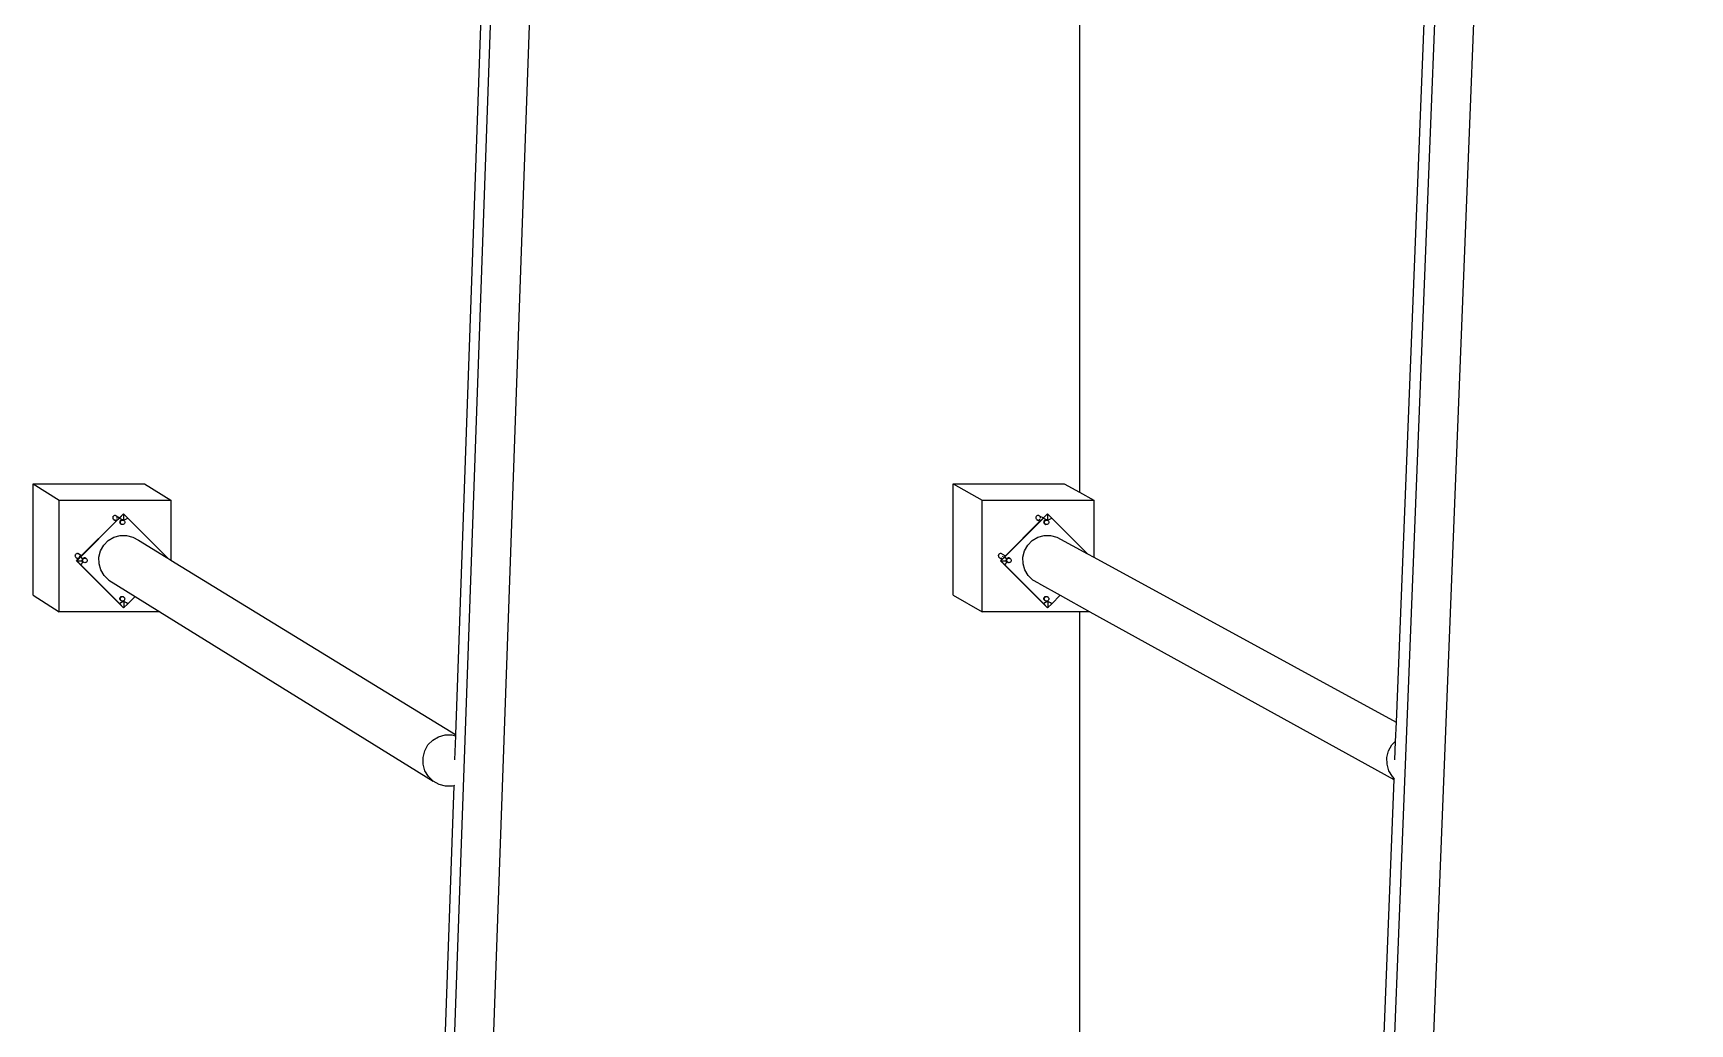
# Model space of a CAD drawing. Extents: x -1616 to 1629, y -1713 to 1708.
# Drawn here: x 1332.1 to 1629.2, y -913.7 to -736.2 of the extents above; entities that cross this region are included whole.
import ezdxf

# ---------------------------------------------------------------- set-up
doc = ezdxf.new("R2010")
doc.units = 0
doc.header["$MEASUREMENT"] = 0
doc.layers.get('0').update_dxf_attribs({"linetype": 'CONTINUOUS'})

msp = doc.modelspace()

# ---------------------------------------------------------------- linework, layer by layer
for p, q in [((1387.59, -1485.48), (1448.56, 240.58)), ((1553.74, -1485.48), (1622.01, 240.58)), ((1577.43, -1061.96), (1629.18, 240.58)), ((1408.12, -1100.59), (1452.8, 158.03)), ((1519.72, -644.16), (1519.72, -818.42)), ((1414.6, -670.32), (1407.84, -861.83)), ((1584.02, -669.14), (1576.5, -859.64)), ((1332.11, -816.96), (1352.06, -816.96)), ((1332.11, -836.9), (1332.11, -816.96)), ((1332.11, -816.96), (1336.79, -819.83)), ((1336.79, -819.83), (1356.8, -819.83)), ((1336.79, -839.84), (1336.79, -819.83)), ((1352.06, -816.96), (1356.8, -819.83)), ((1356.8, -819.83), (1356.8, -830.59)), ((1497.06, -816.96), (1517, -816.96)), ((1497.06, -836.9), (1497.06, -816.96)), ((1497.06, -816.96), (1502.31, -819.83)), ((1502.31, -819.83), (1522.33, -819.83)), ((1502.31, -839.84), (1502.31, -819.83)), ((1517, -816.96), (1519.72, -818.42)), ((1519.72, -818.42), (1522.33, -819.83)), ((1522.33, -819.83), (1522.33, -830.1)), ((1346.43, -822.79), (1346.39, -822.89)), ((1346.43, -822.79), (1346.5, -822.7)), ((1346.59, -822.64), (1346.5, -822.7)), ((1346.69, -822.6), (1346.59, -822.64)), ((1346.8, -822.58), (1346.69, -822.6)), ((1346.9, -822.6), (1346.8, -822.58)), ((1347, -822.64), (1346.9, -822.6)), ((1347.09, -822.7), (1347, -822.64)), ((1347, -822.64), (1347.61, -823.01)), ((1347.16, -822.79), (1347.09, -822.7)), ((1347.2, -822.89), (1347.16, -822.79)), ((1347.61, -823.01), (1348.31, -822.31)), ((1347.64, -823.03), (1348.33, -822.33)), ((1348.31, -822.31), (1348.33, -822.33)), ((1348.31, -822.31), (1348.34, -822.33)), ((1348.33, -822.33), (1348.34, -822.33)), ((1348.34, -822.33), (1349.08, -823.07)), ((1348.34, -822.33), (1348.34, -823.37)), ((1511.96, -822.79), (1511.92, -822.89)), ((1511.96, -822.79), (1512.03, -822.7)), ((1512.11, -822.64), (1512.03, -822.7)), ((1512.21, -822.6), (1512.11, -822.64)), ((1512.32, -822.58), (1512.21, -822.6)), ((1512.43, -822.6), (1512.32, -822.58)), ((1512.53, -822.64), (1512.43, -822.6)), ((1512.62, -822.7), (1512.53, -822.64)), ((1512.53, -822.64), (1513.26, -823.03)), ((1512.68, -822.79), (1512.62, -822.7)), ((1512.72, -822.89), (1512.68, -822.79)), ((1513.26, -823.03), (1513.99, -822.31)), ((1513.29, -823.05), (1514.01, -822.33)), ((1513.99, -822.31), (1514.01, -822.33)), ((1513.99, -822.31), (1514.02, -822.33)), ((1514.01, -822.33), (1514.02, -822.33)), ((1514.02, -822.33), (1514.76, -823.07)), ((1514.02, -822.33), (1514.02, -823.37)), ((1340.81, -829.8), (1347, -823.61)), ((1340.85, -829.82), (1347.03, -823.63)), ((1346.39, -822.89), (1346.38, -823)), ((1346.38, -823), (1346.39, -823.11)), ((1346.39, -823.11), (1346.43, -823.21)), ((1346.43, -823.21), (1346.5, -823.29)), ((1346.5, -823.29), (1346.59, -823.36)), ((1346.59, -823.36), (1346.69, -823.4)), ((1346.59, -823.36), (1347, -823.61)), ((1346.69, -823.4), (1346.77, -823.41)), ((1346.88, -823.4), (1346.9, -823.4)), ((1346.9, -823.4), (1347, -823.36)), ((1347, -823.61), (1347.57, -823.05)), ((1347, -823.36), (1347.07, -823.3)), ((1347, -823.61), (1347.03, -823.63)), ((1347.03, -823.63), (1347.6, -823.07)), ((1347.19, -823.12), (1347.2, -823.11)), ((1347.21, -823), (1347.2, -822.89)), ((1347.2, -823.11), (1347.21, -823)), ((1347.57, -823.05), (1347.61, -823.01)), ((1347.57, -823.05), (1347.6, -823.07)), ((1347.57, -823.05), (1347.6, -823.07)), ((1347.6, -823.07), (1347.64, -823.03)), ((1347.6, -823.07), (1347.82, -823.23)), ((1347.6, -823.07), (1347.6, -823.07)), ((1347.61, -823.01), (1347.64, -823.03)), ((1347.67, -823.67), (1347.65, -823.78)), ((1347.65, -823.78), (1347.67, -823.88)), ((1347.68, -823.68), (1347.66, -823.79)), ((1347.66, -823.79), (1347.68, -823.89)), ((1347.71, -823.57), (1347.67, -823.67)), ((1347.67, -823.88), (1347.71, -823.98)), ((1347.72, -823.58), (1347.68, -823.68)), ((1347.68, -823.79), (1347.69, -823.68)), ((1347.69, -823.89), (1347.68, -823.79)), ((1347.68, -823.89), (1347.72, -823.99)), ((1347.69, -823.68), (1347.73, -823.59)), ((1347.73, -823.99), (1347.69, -823.89)), ((1347.77, -823.48), (1347.71, -823.57)), ((1347.71, -823.98), (1347.77, -824.07)), ((1347.78, -823.49), (1347.72, -823.58)), ((1347.72, -823.99), (1347.78, -824.07)), ((1347.73, -823.59), (1347.79, -823.5)), ((1347.79, -824.06), (1347.73, -823.99)), ((1347.74, -823.83), (1347.76, -823.72)), ((1347.76, -823.93), (1347.74, -823.83)), ((1347.76, -823.72), (1347.8, -823.63)), ((1347.8, -824.03), (1347.76, -823.93)), ((1347.86, -823.42), (1347.77, -823.48)), ((1347.79, -824.06), (1347.77, -824.07)), ((1347.78, -824.07), (1347.78, -824.07)), ((1347.78, -824.07), (1347.78, -824.08)), ((1347.78, -824.08), (1347.87, -824.15)), ((1347.79, -823.5), (1347.88, -823.44)), ((1347.79, -823.5), (1347.85, -823.56)), ((1347.79, -824.06), (1347.81, -824.04)), ((1347.79, -824.07), (1347.79, -824.06)), ((1347.88, -824.13), (1347.79, -824.07)), ((1347.8, -823.63), (1347.85, -823.56)), ((1347.81, -824.04), (1347.8, -824.03)), ((1347.86, -824.11), (1347.81, -824.04)), ((1347.82, -823.23), (1348.07, -823.34)), ((1347.85, -823.56), (1347.86, -823.54)), ((1347.96, -823.37), (1347.86, -823.42)), ((1347.86, -823.54), (1347.94, -823.48)), ((1347.91, -824.15), (1347.86, -824.11)), ((1347.87, -824.15), (1347.97, -824.19)), ((1347.88, -823.44), (1347.97, -823.4)), ((1347.88, -824.13), (1347.94, -824.17)), ((1347.91, -824.15), (1347.88, -824.13)), ((1347.94, -824.17), (1347.91, -824.15)), ((1347.94, -823.48), (1348.04, -823.44)), ((1348.04, -824.21), (1347.94, -824.17)), ((1348.07, -823.36), (1347.96, -823.37)), ((1347.97, -823.4), (1348.08, -823.38)), ((1347.97, -824.19), (1347.98, -824.19)), ((1348.04, -823.44), (1348.14, -823.42)), ((1348.14, -824.23), (1348.04, -824.21)), ((1348.07, -823.34), (1348.34, -823.37)), ((1348.18, -823.37), (1348.07, -823.36)), ((1348.08, -823.38), (1348.18, -823.4)), ((1348.14, -823.42), (1348.25, -823.44)), ((1348.25, -824.21), (1348.14, -824.23)), ((1348.28, -823.42), (1348.18, -823.37)), ((1348.18, -823.4), (1348.28, -823.44)), ((1348.25, -823.44), (1348.32, -823.47)), ((1348.35, -824.17), (1348.25, -824.21)), ((1348.36, -823.48), (1348.28, -823.42)), ((1348.28, -823.44), (1348.32, -823.47)), ((1348.28, -823.44), (1348.35, -823.48)), ((1348.32, -823.47), (1348.35, -823.48)), ((1348.34, -823.37), (1348.61, -823.34)), ((1348.35, -823.48), (1348.38, -823.51)), ((1348.43, -824.11), (1348.35, -824.17)), ((1348.38, -823.51), (1348.36, -823.48)), ((1348.39, -823.51), (1348.37, -823.49)), ((1348.38, -823.51), (1348.43, -823.54)), ((1348.43, -823.54), (1348.49, -823.63)), ((1348.49, -824.03), (1348.43, -824.11)), ((1348.49, -823.63), (1348.53, -823.72)), ((1348.53, -823.93), (1348.49, -824.03)), ((1348.53, -823.72), (1348.55, -823.83)), ((1348.55, -823.83), (1348.53, -823.93)), ((1348.61, -823.34), (1348.86, -823.23)), ((1348.86, -823.23), (1349.08, -823.07)), ((1349.08, -823.07), (1356.01, -830)), ((1506.46, -829.83), (1512.65, -823.65)), ((1506.5, -829.85), (1512.68, -823.67)), ((1511.92, -822.89), (1511.91, -823)), ((1511.91, -823), (1511.92, -823.11)), ((1511.92, -823.11), (1511.96, -823.21)), ((1511.96, -823.21), (1512.03, -823.29)), ((1512.03, -823.29), (1512.11, -823.36)), ((1512.11, -823.36), (1512.21, -823.4)), ((1512.11, -823.36), (1512.65, -823.65)), ((1512.21, -823.4), (1512.32, -823.41)), ((1512.32, -823.41), (1512.34, -823.41)), ((1512.45, -823.39), (1512.53, -823.36)), ((1512.53, -823.36), (1512.62, -823.29)), ((1512.62, -823.29), (1512.63, -823.28)), ((1512.65, -823.65), (1513.25, -823.05)), ((1512.65, -823.65), (1512.68, -823.67)), ((1512.68, -823.67), (1513.28, -823.07)), ((1512.74, -823), (1512.72, -822.89)), ((1512.73, -823.08), (1512.74, -823)), ((1513.25, -823.05), (1513.26, -823.03)), ((1513.25, -823.05), (1513.28, -823.07)), ((1513.25, -823.05), (1513.28, -823.07)), ((1513.26, -823.03), (1513.29, -823.05)), ((1513.28, -823.07), (1513.29, -823.05)), ((1513.28, -823.07), (1513.5, -823.23)), ((1513.28, -823.07), (1513.28, -823.07)), ((1513.35, -823.67), (1513.34, -823.78)), ((1513.34, -823.78), (1513.35, -823.88)), ((1513.39, -823.57), (1513.35, -823.67)), ((1513.36, -823.68), (1513.35, -823.79)), ((1513.35, -823.79), (1513.36, -823.89)), ((1513.35, -823.88), (1513.39, -823.98)), ((1513.4, -823.58), (1513.36, -823.68)), ((1513.36, -823.79), (1513.37, -823.68)), ((1513.37, -823.89), (1513.36, -823.79)), ((1513.36, -823.89), (1513.4, -823.99)), ((1513.37, -823.68), (1513.41, -823.59)), ((1513.41, -823.99), (1513.37, -823.89)), ((1513.46, -823.48), (1513.39, -823.57)), ((1513.39, -823.98), (1513.46, -824.07)), ((1513.47, -823.49), (1513.4, -823.58)), ((1513.4, -823.99), (1513.46, -824.07)), ((1513.41, -823.59), (1513.48, -823.5)), ((1513.47, -824.06), (1513.41, -823.99)), ((1513.43, -823.83), (1513.45, -823.72)), ((1513.45, -823.93), (1513.43, -823.83)), ((1513.45, -823.72), (1513.49, -823.63)), ((1513.49, -824.03), (1513.45, -823.93)), ((1513.54, -823.42), (1513.46, -823.48)), ((1513.47, -824.06), (1513.46, -824.07)), ((1513.46, -824.07), (1513.46, -824.07)), ((1513.46, -824.07), (1513.47, -824.08)), ((1513.47, -824.06), (1513.49, -824.03)), ((1513.48, -824.07), (1513.47, -824.06)), ((1513.47, -824.08), (1513.55, -824.15)), ((1513.48, -823.5), (1513.56, -823.44)), ((1513.48, -823.5), (1513.54, -823.56)), ((1513.56, -824.13), (1513.48, -824.07)), ((1513.49, -823.63), (1513.54, -823.56)), ((1513.55, -824.11), (1513.49, -824.03)), ((1513.49, -824.03), (1513.49, -824.03)), ((1513.5, -823.23), (1513.75, -823.34)), ((1513.64, -823.37), (1513.54, -823.42)), ((1513.54, -823.56), (1513.55, -823.54)), ((1513.55, -823.54), (1513.63, -823.48)), ((1513.61, -824.15), (1513.55, -824.11)), ((1513.55, -824.15), (1513.65, -824.19)), ((1513.56, -823.44), (1513.66, -823.4)), ((1513.56, -824.13), (1513.63, -824.17)), ((1513.61, -824.15), (1513.56, -824.13)), ((1513.63, -824.17), (1513.61, -824.15)), ((1513.63, -823.48), (1513.73, -823.44)), ((1513.73, -824.21), (1513.63, -824.17)), ((1513.75, -823.36), (1513.64, -823.37)), ((1513.65, -824.19), (1513.67, -824.19)), ((1513.66, -823.4), (1513.76, -823.38)), ((1513.73, -823.44), (1513.84, -823.42)), ((1513.84, -824.23), (1513.73, -824.21)), ((1513.75, -823.34), (1514.02, -823.37)), ((1513.86, -823.37), (1513.75, -823.36)), ((1513.76, -823.38), (1513.87, -823.4)), ((1513.84, -823.42), (1513.94, -823.44)), ((1513.94, -824.21), (1513.84, -824.23)), ((1513.96, -823.42), (1513.86, -823.37)), ((1513.87, -823.4), (1513.96, -823.44)), ((1513.94, -823.44), (1513.99, -823.46)), ((1514.04, -824.17), (1513.94, -824.21)), ((1514.05, -823.48), (1513.96, -823.42)), ((1513.96, -823.44), (1513.99, -823.46)), ((1513.96, -823.44), (1514.04, -823.48)), ((1513.99, -823.46), (1514.04, -823.48)), ((1514.02, -823.37), (1514.29, -823.34)), ((1514.04, -823.48), (1514.05, -823.49)), ((1514.12, -824.11), (1514.04, -824.17)), ((1514.05, -823.49), (1514.05, -823.48)), ((1514.05, -823.49), (1514.12, -823.54)), ((1514.06, -823.49), (1514.06, -823.49)), ((1514.12, -823.54), (1514.18, -823.63)), ((1514.18, -824.03), (1514.12, -824.11)), ((1514.18, -823.63), (1514.22, -823.72)), ((1514.22, -823.93), (1514.18, -824.03)), ((1514.22, -823.72), (1514.24, -823.83)), ((1514.24, -823.83), (1514.22, -823.93)), ((1514.29, -823.34), (1514.55, -823.23)), ((1514.55, -823.23), (1514.76, -823.07)), ((1514.76, -823.07), (1521.16, -829.46)), ((1344.21, -828.95), (1344.77, -827.94)), ((1344.77, -827.94), (1345.59, -827.11)), ((1345.59, -827.11), (1346.59, -826.51)), ((1346.59, -826.51), (1347.7, -826.2)), ((1347.7, -826.2), (1348.87, -826.18)), ((1348.87, -826.18), (1349.99, -826.47)), ((1349.99, -826.47), (1351.01, -827.04)), ((1351.01, -827.04), (1355.95, -830.07)), ((1509.89, -828.95), (1510.46, -827.94)), ((1510.46, -827.94), (1511.27, -827.11)), ((1511.27, -827.11), (1512.27, -826.51)), ((1512.27, -826.51), (1513.39, -826.2)), ((1513.39, -826.2), (1514.55, -826.18)), ((1514.55, -826.18), (1515.67, -826.47)), ((1515.67, -826.47), (1521.16, -829.46)), ((1339.67, -829.72), (1339.66, -829.83)), ((1339.66, -829.83), (1339.67, -829.94)), ((1339.67, -829.72), (1339.72, -829.62)), ((1339.67, -829.94), (1339.72, -830.04)), ((1339.78, -829.54), (1339.72, -829.62)), ((1339.72, -830.04), (1339.78, -830.13)), ((1339.87, -829.47), (1339.78, -829.54)), ((1339.78, -830.13), (1339.87, -830.19)), ((1339.97, -829.43), (1339.87, -829.47)), ((1339.87, -830.19), (1339.97, -830.23)), ((1339.87, -830.19), (1340.21, -830.4)), ((1339.9, -830.72), (1340.21, -830.4)), ((1340.64, -831.46), (1339.9, -830.72)), ((1339.9, -830.72), (1339.93, -830.74)), ((1339.93, -830.74), (1340.24, -830.42)), ((1340.67, -831.48), (1339.93, -830.74)), ((1339.93, -830.74), (1340.93, -830.74)), ((1340.08, -829.42), (1339.97, -829.43)), ((1339.97, -830.23), (1340.08, -830.25)), ((1340.08, -829.42), (1340.18, -829.43)), ((1340.08, -830.25), (1340.18, -830.23)), ((1340.28, -829.47), (1340.18, -829.43)), ((1340.18, -830.23), (1340.26, -830.2)), ((1340.21, -830.4), (1340.64, -829.98)), ((1340.21, -830.4), (1340.24, -830.42)), ((1340.24, -830.42), (1340.66, -830)), ((1340.37, -829.54), (1340.28, -829.47)), ((1340.28, -829.47), (1340.81, -829.8)), ((1340.38, -829.55), (1340.37, -829.54)), ((1340.42, -830.06), (1340.44, -830.04)), ((1340.44, -830.04), (1340.48, -829.94)), ((1340.48, -829.94), (1340.49, -829.86)), ((1340.64, -829.98), (1340.81, -829.8)), ((1340.66, -830), (1340.64, -829.98)), ((1340.64, -829.98), (1340.67, -830)), ((1340.64, -831.46), (1340.67, -831.48)), ((1347.57, -838.39), (1340.64, -831.46)), ((1340.66, -830), (1340.67, -830)), ((1340.67, -830), (1340.85, -829.82)), ((1340.84, -830.21), (1340.67, -830)), ((1340.67, -831.48), (1340.84, -831.26)), ((1347.6, -838.41), (1340.67, -831.48)), ((1340.81, -829.8), (1340.85, -829.82)), ((1340.94, -830.47), (1340.84, -830.21)), ((1340.84, -831.26), (1340.94, -831.01)), ((1340.93, -830.51), (1340.91, -830.61)), ((1340.91, -830.61), (1340.93, -830.72)), ((1340.97, -830.4), (1340.93, -830.51)), ((1340.93, -830.62), (1340.94, -830.51)), ((1340.94, -830.72), (1340.93, -830.62)), ((1340.93, -830.72), (1340.93, -830.74)), ((1340.93, -830.74), (1340.95, -830.74)), ((1340.93, -830.74), (1340.97, -830.82)), ((1340.95, -830.5), (1340.94, -830.47)), ((1340.95, -830.5), (1340.94, -830.51)), ((1340.94, -830.72), (1340.94, -830.72)), ((1340.94, -830.72), (1340.97, -830.79)), ((1340.94, -830.72), (1340.97, -830.79)), ((1340.94, -831.01), (1340.97, -830.79)), ((1340.98, -830.41), (1340.95, -830.5)), ((1340.98, -830.74), (1340.95, -830.5)), ((1340.95, -830.74), (1340.95, -830.74)), ((1340.95, -830.74), (1340.97, -830.74)), ((1341.03, -830.32), (1340.97, -830.4)), ((1340.97, -830.79), (1340.98, -830.74)), ((1340.97, -830.79), (1340.98, -830.82)), ((1340.98, -830.81), (1340.97, -830.79)), ((1340.97, -830.79), (1340.97, -830.79)), ((1340.97, -830.82), (1341.03, -830.9)), ((1340.98, -830.41), (1341.04, -830.33)), ((1341.04, -830.89), (1340.98, -830.81)), ((1340.98, -830.82), (1341.05, -830.91)), ((1340.99, -830.65), (1341.01, -830.55)), ((1341.01, -830.76), (1340.99, -830.65)), ((1341.01, -830.55), (1341.05, -830.45)), ((1341.05, -830.85), (1341.01, -830.76)), ((1341.03, -830.9), (1341.03, -830.91)), ((1341.03, -830.9), (1341.03, -830.9)), ((1341.03, -830.91), (1341.12, -830.97)), ((1341.04, -830.33), (1341.13, -830.26)), ((1341.05, -830.32), (1341.04, -830.33)), ((1341.04, -830.33), (1341.1, -830.38)), ((1341.04, -830.89), (1341.06, -830.87)), ((1341.04, -830.9), (1341.04, -830.89)), ((1341.13, -830.96), (1341.04, -830.9)), ((1341.13, -830.26), (1341.05, -830.32)), ((1341.05, -830.45), (1341.1, -830.38)), ((1341.06, -830.87), (1341.05, -830.85)), ((1341.05, -830.91), (1341.13, -830.98)), ((1341.11, -830.94), (1341.06, -830.87)), ((1341.1, -830.38), (1341.11, -830.37)), ((1341.11, -830.37), (1341.19, -830.31)), ((1341.16, -830.97), (1341.11, -830.94)), ((1341.12, -830.97), (1341.22, -831.02)), ((1341.24, -830.21), (1341.13, -830.26)), ((1341.13, -830.26), (1341.23, -830.22)), ((1341.13, -830.96), (1341.19, -831)), ((1341.16, -830.97), (1341.13, -830.96)), ((1341.13, -830.98), (1341.19, -831)), ((1341.19, -831), (1341.16, -830.97)), ((1341.19, -830.31), (1341.29, -830.27)), ((1341.29, -831.04), (1341.19, -831)), ((1341.22, -831.02), (1341.23, -831.02)), ((1341.23, -830.22), (1341.33, -830.21)), ((1341.34, -830.2), (1341.24, -830.21)), ((1341.29, -830.27), (1341.39, -830.25)), ((1341.39, -831.06), (1341.29, -831.04)), ((1341.33, -830.21), (1341.43, -830.22)), ((1341.45, -830.21), (1341.34, -830.2)), ((1341.39, -830.25), (1341.5, -830.27)), ((1341.5, -831.04), (1341.39, -831.06)), ((1341.43, -830.22), (1341.53, -830.26)), ((1341.55, -830.26), (1341.45, -830.21)), ((1341.5, -830.27), (1341.57, -830.29)), ((1341.6, -831), (1341.5, -831.04)), ((1341.53, -830.26), (1341.57, -830.29)), ((1341.53, -830.26), (1341.6, -830.31)), ((1341.64, -830.32), (1341.55, -830.26)), ((1341.57, -830.29), (1341.6, -830.31)), ((1341.6, -830.31), (1341.68, -830.37)), ((1341.68, -830.94), (1341.6, -831)), ((1341.64, -830.34), (1341.62, -830.32)), ((1341.68, -830.37), (1341.74, -830.45)), ((1341.74, -830.85), (1341.68, -830.94)), ((1341.74, -830.45), (1341.78, -830.55)), ((1341.78, -830.76), (1341.74, -830.85)), ((1341.78, -830.55), (1341.8, -830.65)), ((1341.8, -830.65), (1341.78, -830.76)), ((1343.92, -830.08), (1344.21, -828.95)), ((1343.93, -831.24), (1343.92, -830.08)), ((1344.25, -832.36), (1343.93, -831.24)), ((1356.01, -830), (1355.95, -830.07)), ((1355.95, -830.07), (1356.29, -830.27)), ((1356.01, -830), (1356.29, -830.27)), ((1356.29, -830.27), (1356.8, -830.59)), ((1356.8, -830.59), (1407.84, -861.83)), ((1505.19, -829.83), (1505.2, -829.72)), ((1505.19, -829.83), (1505.2, -829.94)), ((1505.24, -829.62), (1505.2, -829.72)), ((1505.2, -829.94), (1505.24, -830.04)), ((1505.31, -829.54), (1505.24, -829.62)), ((1505.24, -830.04), (1505.31, -830.13)), ((1505.39, -829.47), (1505.31, -829.54)), ((1505.31, -830.13), (1505.39, -830.19)), ((1505.49, -829.43), (1505.39, -829.47)), ((1505.39, -830.19), (1505.49, -830.23)), ((1505.39, -830.19), (1505.85, -830.44)), ((1505.6, -829.42), (1505.49, -829.43)), ((1505.49, -830.23), (1505.6, -830.25)), ((1505.57, -830.72), (1505.85, -830.44)), ((1506.32, -831.46), (1505.57, -830.72)), ((1505.57, -830.72), (1505.61, -830.74)), ((1505.71, -829.43), (1505.6, -829.42)), ((1505.6, -830.25), (1505.71, -830.23)), ((1505.61, -830.74), (1505.88, -830.46)), ((1506.35, -831.48), (1505.61, -830.74)), ((1505.61, -830.74), (1506.62, -830.74)), ((1505.81, -829.47), (1505.71, -829.43)), ((1505.71, -830.23), (1505.81, -830.19)), ((1505.87, -829.52), (1505.81, -829.47)), ((1505.81, -829.47), (1506.46, -829.83)), ((1505.81, -830.19), (1505.82, -830.18)), ((1505.85, -830.44), (1506.32, -829.98)), ((1505.85, -830.44), (1505.88, -830.46)), ((1505.88, -830.46), (1506.34, -830.01)), ((1505.97, -830.02), (1506, -829.94)), ((1506, -829.94), (1506.02, -829.83)), ((1506.02, -829.83), (1506.02, -829.81)), ((1506.32, -829.98), (1506.46, -829.83)), ((1506.34, -830.01), (1506.32, -829.98)), ((1506.32, -829.98), (1506.35, -830)), ((1506.32, -831.46), (1506.35, -831.48)), ((1513.25, -838.39), (1506.32, -831.46)), ((1506.34, -830.01), (1506.35, -830)), ((1506.35, -830), (1506.5, -829.85)), ((1506.52, -830.21), (1506.35, -830)), ((1506.35, -831.48), (1506.52, -831.26)), ((1513.28, -838.41), (1506.35, -831.48)), ((1506.46, -829.83), (1506.5, -829.85)), ((1506.62, -830.47), (1506.52, -830.21)), ((1506.52, -831.26), (1506.62, -831.01)), ((1506.61, -830.51), (1506.6, -830.61)), ((1506.6, -830.61), (1506.61, -830.72)), ((1506.65, -830.4), (1506.61, -830.51)), ((1506.61, -830.62), (1506.62, -830.51)), ((1506.62, -830.72), (1506.61, -830.62)), ((1506.61, -830.72), (1506.62, -830.74)), ((1506.63, -830.5), (1506.62, -830.47)), ((1506.63, -830.5), (1506.62, -830.51)), ((1506.62, -830.72), (1506.62, -830.72)), ((1506.62, -830.72), (1506.65, -830.79)), ((1506.62, -830.72), (1506.65, -830.79)), ((1506.62, -830.74), (1506.63, -830.74)), ((1506.62, -830.74), (1506.65, -830.82)), ((1506.62, -831.01), (1506.65, -830.79)), ((1506.67, -830.41), (1506.63, -830.5)), ((1506.66, -830.74), (1506.63, -830.5)), ((1506.63, -830.74), (1506.63, -830.74)), ((1506.63, -830.74), (1506.65, -830.74)), ((1506.72, -830.32), (1506.65, -830.4)), ((1506.65, -830.79), (1506.66, -830.74)), ((1506.65, -830.79), (1506.67, -830.82)), ((1506.66, -830.81), (1506.65, -830.79)), ((1506.65, -830.79), (1506.65, -830.79)), ((1506.65, -830.82), (1506.71, -830.9)), ((1506.72, -830.89), (1506.66, -830.81)), ((1506.67, -830.41), (1506.73, -830.33)), ((1506.67, -830.82), (1506.73, -830.91)), ((1506.68, -830.65), (1506.7, -830.55)), ((1506.7, -830.76), (1506.68, -830.65)), ((1506.7, -830.55), (1506.74, -830.45)), ((1506.74, -830.85), (1506.7, -830.76)), ((1506.71, -830.9), (1506.72, -830.91)), ((1506.71, -830.9), (1506.71, -830.9)), ((1506.72, -830.89), (1506.74, -830.86)), ((1506.73, -830.9), (1506.72, -830.89)), ((1506.72, -830.91), (1506.8, -830.97)), ((1506.82, -830.26), (1506.73, -830.32)), ((1506.73, -830.33), (1506.81, -830.26)), ((1506.73, -830.32), (1506.73, -830.33)), ((1506.73, -830.33), (1506.79, -830.39)), ((1506.81, -830.96), (1506.73, -830.9)), ((1506.73, -830.91), (1506.82, -830.98)), ((1506.74, -830.45), (1506.79, -830.39)), ((1506.74, -830.86), (1506.74, -830.85)), ((1506.8, -830.94), (1506.74, -830.86)), ((1506.79, -830.39), (1506.8, -830.37)), ((1506.8, -830.37), (1506.88, -830.31)), ((1506.86, -830.98), (1506.8, -830.94)), ((1506.8, -830.97), (1506.9, -831.02)), ((1506.81, -830.26), (1506.91, -830.22)), ((1506.81, -830.96), (1506.88, -831)), ((1506.86, -830.98), (1506.81, -830.96)), ((1506.92, -830.21), (1506.82, -830.26)), ((1506.92, -831.02), (1506.82, -830.98)), ((1506.88, -831), (1506.86, -830.98)), ((1506.88, -830.31), (1506.98, -830.27)), ((1506.93, -831.02), (1506.88, -831)), ((1506.9, -831.02), (1506.91, -831.02)), ((1506.91, -830.22), (1507.01, -830.21)), ((1506.91, -831.02), (1506.92, -831.02)), ((1507.03, -830.2), (1506.92, -830.21)), ((1506.92, -831.02), (1506.93, -831.02)), ((1506.98, -831.04), (1506.93, -831.02)), ((1506.98, -830.27), (1507.09, -830.25)), ((1507.09, -831.06), (1506.98, -831.04)), ((1507.01, -830.21), (1507.12, -830.22)), ((1507.13, -830.21), (1507.03, -830.2)), ((1507.09, -830.25), (1507.19, -830.27)), ((1507.19, -831.04), (1507.09, -831.06)), ((1507.12, -830.22), (1507.21, -830.26)), ((1507.23, -830.26), (1507.13, -830.21)), ((1507.19, -830.27), (1507.24, -830.29)), ((1507.29, -831), (1507.19, -831.04)), ((1507.21, -830.26), (1507.24, -830.29)), ((1507.21, -830.26), (1507.29, -830.31)), ((1507.32, -830.32), (1507.23, -830.26)), ((1507.24, -830.29), (1507.29, -830.31)), ((1507.29, -830.31), (1507.37, -830.37)), ((1507.37, -830.94), (1507.29, -831)), ((1507.31, -830.32), (1507.31, -830.32)), ((1507.37, -830.37), (1507.43, -830.45)), ((1507.43, -830.85), (1507.37, -830.94)), ((1507.43, -830.45), (1507.47, -830.55)), ((1507.47, -830.76), (1507.43, -830.85)), ((1507.47, -830.55), (1507.49, -830.65)), ((1507.49, -830.65), (1507.47, -830.76)), ((1509.6, -830.08), (1509.89, -828.95)), ((1509.62, -831.24), (1509.6, -830.08)), ((1509.93, -832.36), (1509.62, -831.24)), ((1521.16, -829.46), (1522.33, -830.1)), ((1522.33, -830.1), (1576.5, -859.64)), ((1344.84, -833.36), (1344.25, -832.36)), ((1345.67, -834.17), (1344.84, -833.36)), ((1345.67, -834.17), (1350.39, -837.1)), ((1510.53, -833.36), (1509.93, -832.36)), ((1511.36, -834.17), (1510.53, -833.36)), ((1512.37, -834.74), (1511.36, -834.17)), ((1512.37, -834.74), (1516.28, -836.89)), ((1332.11, -836.9), (1336.79, -839.84)), ((1347.67, -837.39), (1347.65, -837.5)), ((1347.65, -837.5), (1347.67, -837.61)), ((1347.71, -837.29), (1347.67, -837.39)), ((1347.67, -837.5), (1347.68, -837.4)), ((1347.68, -837.61), (1347.67, -837.5)), ((1347.67, -837.61), (1347.71, -837.71)), ((1347.68, -837.4), (1347.72, -837.3)), ((1347.72, -837.7), (1347.68, -837.61)), ((1347.77, -837.21), (1347.71, -837.29)), ((1347.71, -837.71), (1347.77, -837.8)), ((1347.72, -837.3), (1347.78, -837.22)), ((1347.78, -837.79), (1347.72, -837.7)), ((1347.73, -837.54), (1347.75, -837.44)), ((1347.75, -837.65), (1347.73, -837.54)), ((1347.75, -837.44), (1347.79, -837.34)), ((1347.79, -837.74), (1347.75, -837.65)), ((1347.78, -837.22), (1347.87, -837.15)), ((1347.79, -837.34), (1347.85, -837.26)), ((1347.85, -837.26), (1347.93, -837.2)), ((1347.87, -837.15), (1347.96, -837.11)), ((1347.93, -837.2), (1348.03, -837.16)), ((1347.96, -837.11), (1348.07, -837.1)), ((1348.03, -837.16), (1348.13, -837.14)), ((1348.07, -837.1), (1348.17, -837.11)), ((1348.13, -837.14), (1348.24, -837.16)), ((1348.17, -837.11), (1348.27, -837.15)), ((1348.24, -837.16), (1348.31, -837.18)), ((1348.27, -837.15), (1348.31, -837.18)), ((1348.27, -837.15), (1348.34, -837.2)), ((1348.31, -837.18), (1348.34, -837.2)), ((1348.34, -837.2), (1348.38, -837.23)), ((1348.38, -837.23), (1348.36, -837.21)), ((1348.38, -837.23), (1348.42, -837.26)), ((1348.42, -837.26), (1348.48, -837.34)), ((1348.48, -837.34), (1348.52, -837.44)), ((1348.52, -837.65), (1348.48, -837.74)), ((1348.52, -837.44), (1348.54, -837.54)), ((1348.54, -837.54), (1348.52, -837.65)), ((1350.39, -837.1), (1349.08, -838.41)), ((1350.39, -837.1), (1354.82, -839.84)), ((1497.06, -836.9), (1502.31, -839.84)), ((1513.35, -837.39), (1513.34, -837.5)), ((1513.34, -837.5), (1513.35, -837.61)), ((1513.39, -837.29), (1513.35, -837.39)), ((1513.35, -837.5), (1513.36, -837.4)), ((1513.36, -837.61), (1513.35, -837.5)), ((1513.35, -837.61), (1513.39, -837.71)), ((1513.36, -837.4), (1513.4, -837.3)), ((1513.4, -837.7), (1513.36, -837.61)), ((1513.46, -837.21), (1513.39, -837.29)), ((1513.39, -837.71), (1513.46, -837.8)), ((1513.4, -837.3), (1513.47, -837.22)), ((1513.47, -837.79), (1513.4, -837.7)), ((1513.42, -837.54), (1513.44, -837.44)), ((1513.44, -837.65), (1513.42, -837.54)), ((1513.44, -837.44), (1513.48, -837.34)), ((1513.48, -837.74), (1513.44, -837.65)), ((1513.47, -837.22), (1513.55, -837.15)), ((1513.48, -837.34), (1513.54, -837.26)), ((1513.54, -837.26), (1513.62, -837.2)), ((1513.55, -837.15), (1513.65, -837.11)), ((1513.62, -837.2), (1513.72, -837.16)), ((1513.65, -837.11), (1513.75, -837.1)), ((1513.72, -837.16), (1513.83, -837.14)), ((1513.75, -837.1), (1513.86, -837.11)), ((1513.83, -837.14), (1513.93, -837.16)), ((1513.86, -837.11), (1513.95, -837.15)), ((1513.93, -837.16), (1513.98, -837.18)), ((1513.95, -837.15), (1513.98, -837.18)), ((1513.95, -837.15), (1514.03, -837.2)), ((1513.98, -837.18), (1514.03, -837.2)), ((1514.03, -837.2), (1514.05, -837.21)), ((1514.05, -837.21), (1514.05, -837.21)), ((1514.05, -837.21), (1514.11, -837.26)), ((1514.11, -837.26), (1514.17, -837.34)), ((1514.17, -837.34), (1514.21, -837.44)), ((1514.21, -837.65), (1514.17, -837.74)), ((1514.21, -837.44), (1514.23, -837.54)), ((1514.23, -837.54), (1514.21, -837.65)), ((1516.28, -836.89), (1514.76, -838.41)), ((1516.28, -836.89), (1521.61, -839.84)), ((1354.82, -839.84), (1336.79, -839.84)), ((1348.31, -839.13), (1347.57, -838.39)), ((1347.57, -838.39), (1347.6, -838.41)), ((1347.82, -838.24), (1347.6, -838.41)), ((1348.34, -839.15), (1347.6, -838.41)), ((1347.77, -837.8), (1347.86, -837.86)), ((1347.87, -837.85), (1347.78, -837.79)), ((1347.85, -837.83), (1347.79, -837.74)), ((1348.07, -838.14), (1347.82, -838.24)), ((1347.89, -837.86), (1347.85, -837.83)), ((1347.86, -837.86), (1347.96, -837.9)), ((1347.89, -837.86), (1347.87, -837.85)), ((1347.87, -837.85), (1347.93, -837.89)), ((1347.93, -837.89), (1347.89, -837.86)), ((1347.97, -837.91), (1347.93, -837.89)), ((1347.96, -837.9), (1347.97, -837.91)), ((1348.03, -837.93), (1347.97, -837.91)), ((1348.13, -837.95), (1348.03, -837.93)), ((1348.34, -838.1), (1348.07, -838.14)), ((1348.24, -837.93), (1348.13, -837.95)), ((1348.34, -837.89), (1348.24, -837.93)), ((1348.31, -839.13), (1348.34, -839.15)), ((1348.42, -837.83), (1348.34, -837.89)), ((1348.61, -838.14), (1348.34, -838.1)), ((1349.08, -838.41), (1348.34, -839.15)), ((1348.36, -837.87), (1348.36, -839.15)), ((1348.48, -837.74), (1348.42, -837.83)), ((1348.86, -838.24), (1348.61, -838.14)), ((1349.08, -838.41), (1348.86, -838.24)), ((1354.82, -839.84), (1403.85, -870.23)), ((1519.72, -839.84), (1502.31, -839.84)), ((1513.99, -839.13), (1513.25, -838.39)), ((1513.25, -838.39), (1513.28, -838.41)), ((1513.5, -838.24), (1513.28, -838.41)), ((1514.02, -839.15), (1513.28, -838.41)), ((1513.46, -837.8), (1513.54, -837.86)), ((1513.55, -837.85), (1513.47, -837.79)), ((1513.54, -837.83), (1513.48, -837.74)), ((1513.75, -838.14), (1513.5, -838.24)), ((1513.6, -837.87), (1513.54, -837.83)), ((1513.54, -837.86), (1513.64, -837.9)), ((1513.6, -837.87), (1513.55, -837.85)), ((1513.55, -837.85), (1513.62, -837.89)), ((1513.62, -837.89), (1513.6, -837.87)), ((1513.66, -837.91), (1513.62, -837.89)), ((1513.64, -837.9), (1513.66, -837.91)), ((1513.72, -837.93), (1513.66, -837.91)), ((1513.83, -837.95), (1513.72, -837.93)), ((1514.02, -838.1), (1513.75, -838.14)), ((1513.93, -837.93), (1513.83, -837.95)), ((1514.03, -837.89), (1513.93, -837.93)), ((1513.99, -839.13), (1514.02, -839.15)), ((1514.29, -838.14), (1514.02, -838.1)), ((1514.76, -838.41), (1514.02, -839.15)), ((1514.11, -837.83), (1514.03, -837.89)), ((1514.05, -837.88), (1514.05, -839.15)), ((1514.17, -837.74), (1514.11, -837.83)), ((1514.55, -838.24), (1514.29, -838.14)), ((1514.76, -838.41), (1514.55, -838.24)), ((1519.72, -839.84), (1519.72, -1011.96)), ((1521.61, -839.84), (1519.72, -839.84)), ((1521.61, -839.84), (1576.09, -869.91)), ((1576.5, -859.64), (1576.36, -863.12)), ((1402.32, -864.79), (1402.91, -863.73)), ((1402.91, -863.73), (1403.76, -862.86)), ((1403.76, -862.86), (1404.8, -862.25)), ((1404.8, -862.25), (1405.97, -861.92)), ((1405.97, -861.92), (1407.18, -861.9)), ((1407.18, -861.9), (1407.83, -862.07)), ((1407.83, -862.07), (1407.68, -866.37)), ((1407.84, -861.83), (1407.83, -862.07)), ((1575.17, -864.79), (1575.76, -863.73)), ((1575.76, -863.73), (1576.36, -863.12)), ((1576.36, -863.12), (1576.23, -866.37)), ((1402.02, -865.96), (1402.32, -864.79)), ((1402.04, -867.18), (1402.02, -865.96)), ((1402.36, -868.34), (1402.04, -867.18)), ((1574.87, -865.96), (1575.17, -864.79)), ((1574.88, -867.18), (1574.87, -865.96)), ((1575.21, -868.34), (1574.88, -867.18)), ((1402.98, -869.39), (1402.36, -868.34)), ((1403.85, -870.23), (1402.98, -869.39)), ((1404.91, -870.83), (1403.85, -870.23)), ((1576.09, -869.91), (1568.74, -1056.11)), ((1575.83, -869.39), (1575.21, -868.34)), ((1576.23, -869.78), (1575.83, -869.39)), ((1576.1, -869.71), (1576.09, -869.91)), ((1407.52, -871.05), (1400.9, -1058.55)), ((1406.08, -871.13), (1404.91, -870.83)), ((1407.3, -871.11), (1406.08, -871.13)), ((1407.52, -871.05), (1407.3, -871.11)), ((1407.68, -871), (1407.52, -871.05))]:
    msp.add_line(p, q)

doc.saveas('drawing.dxf')
